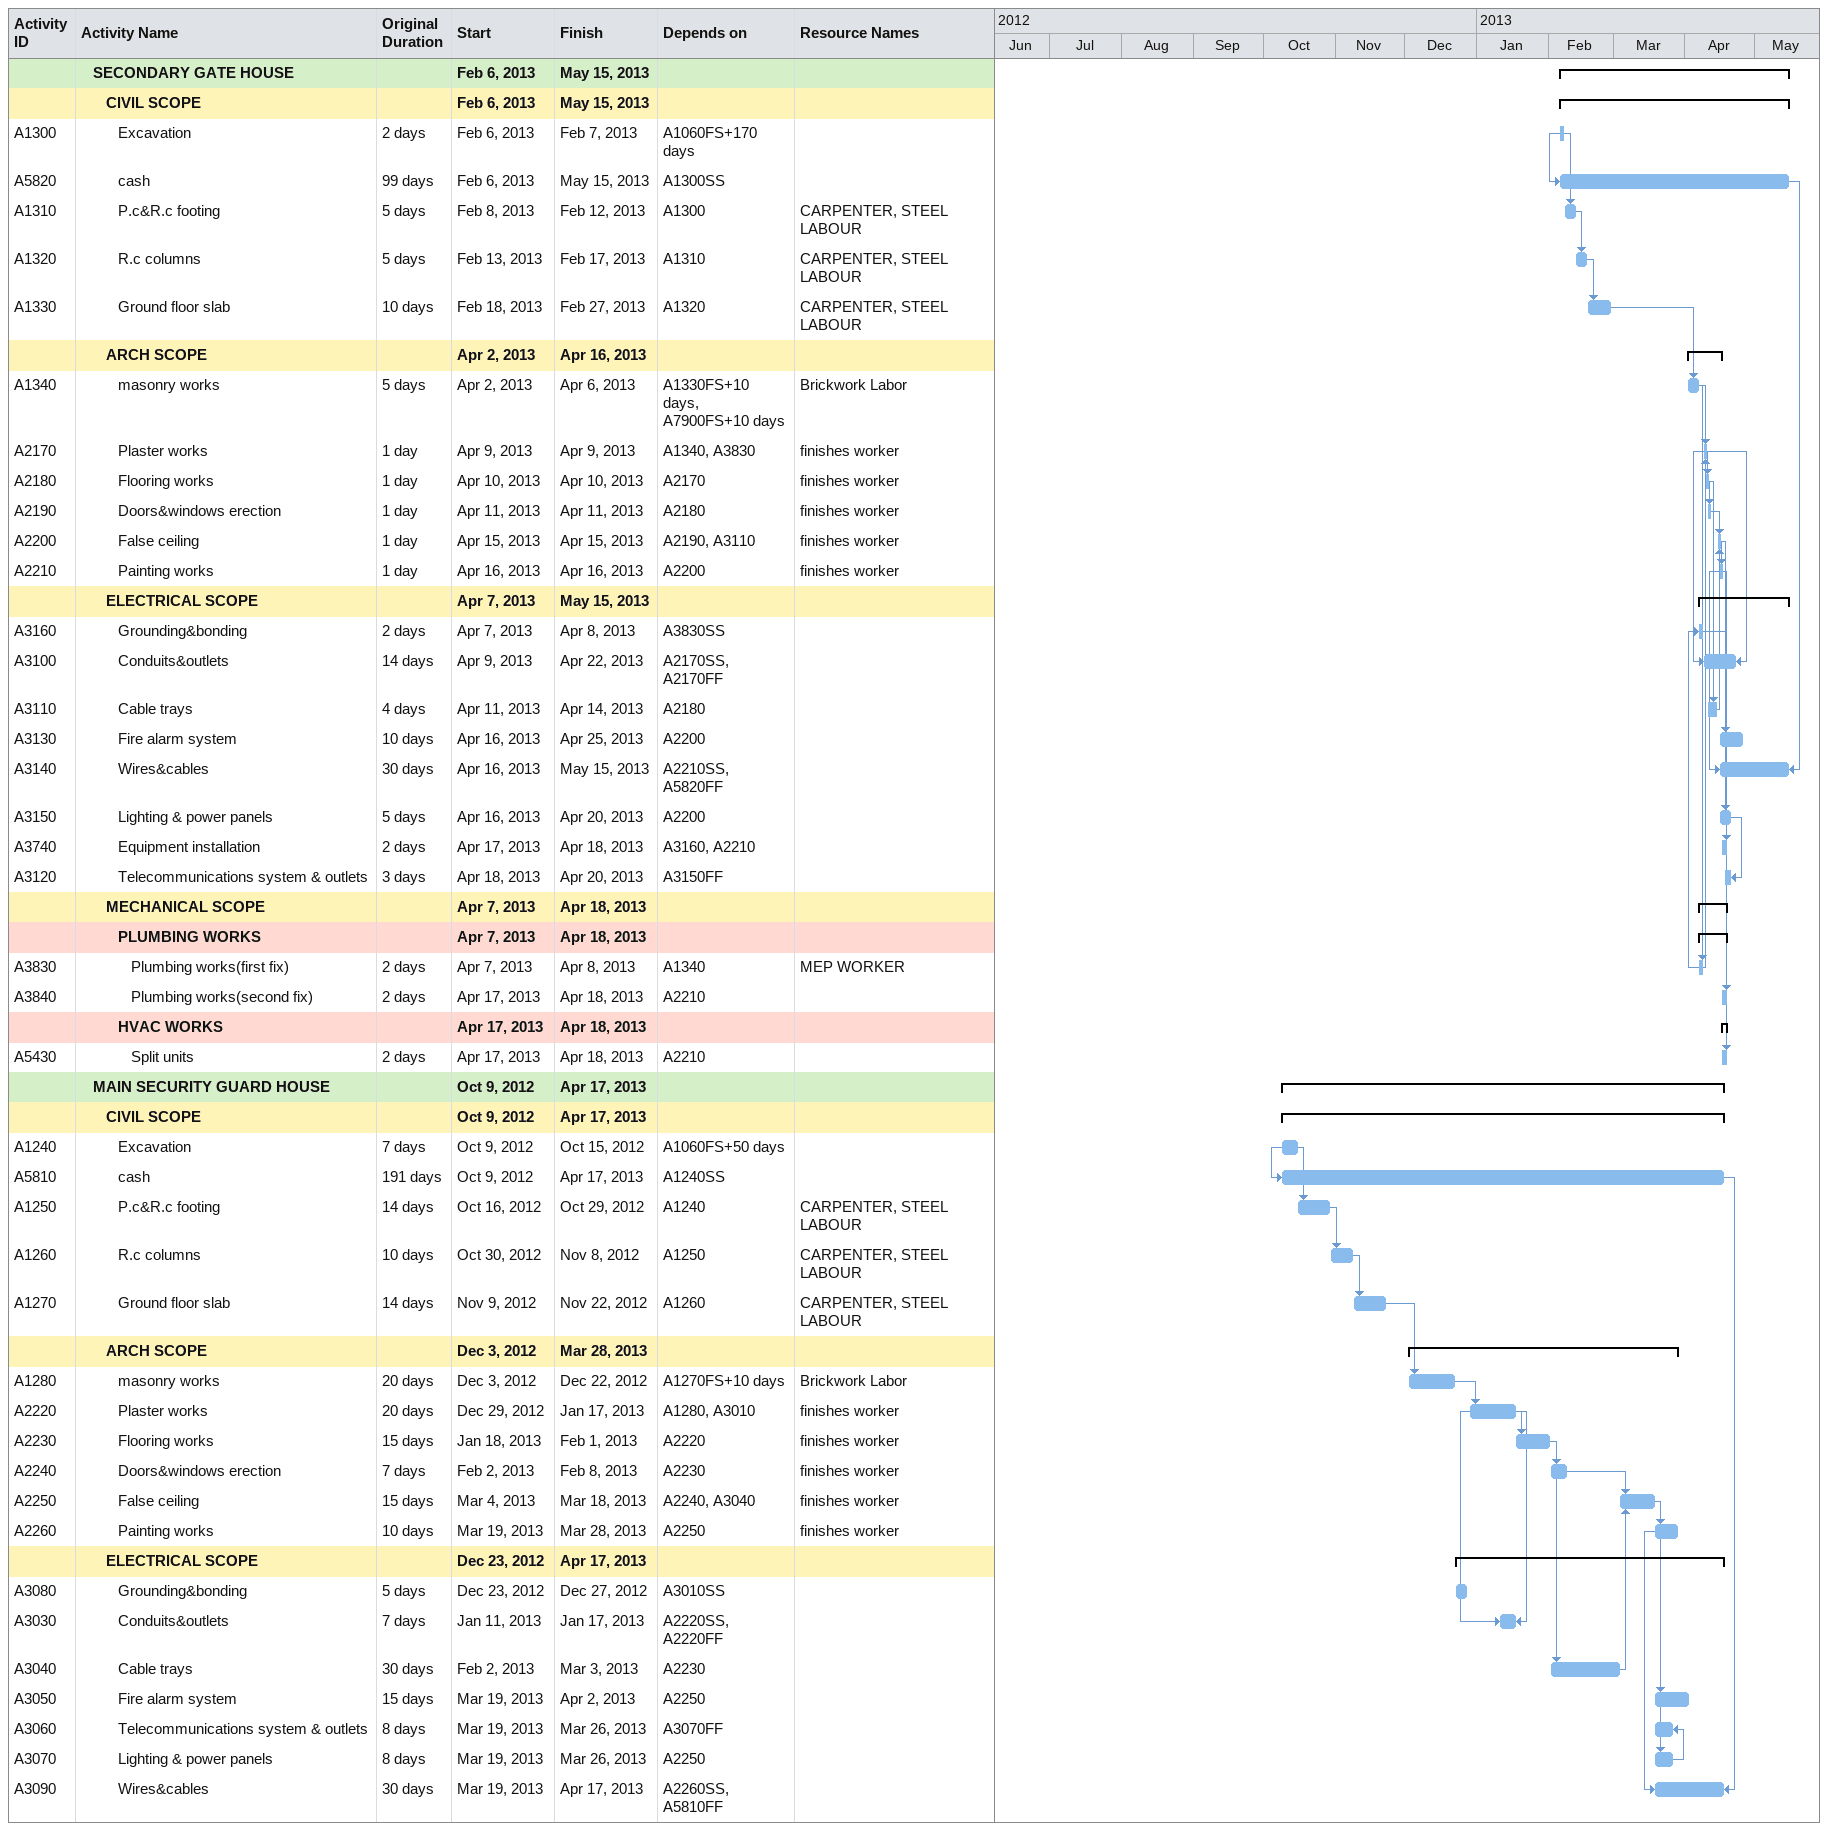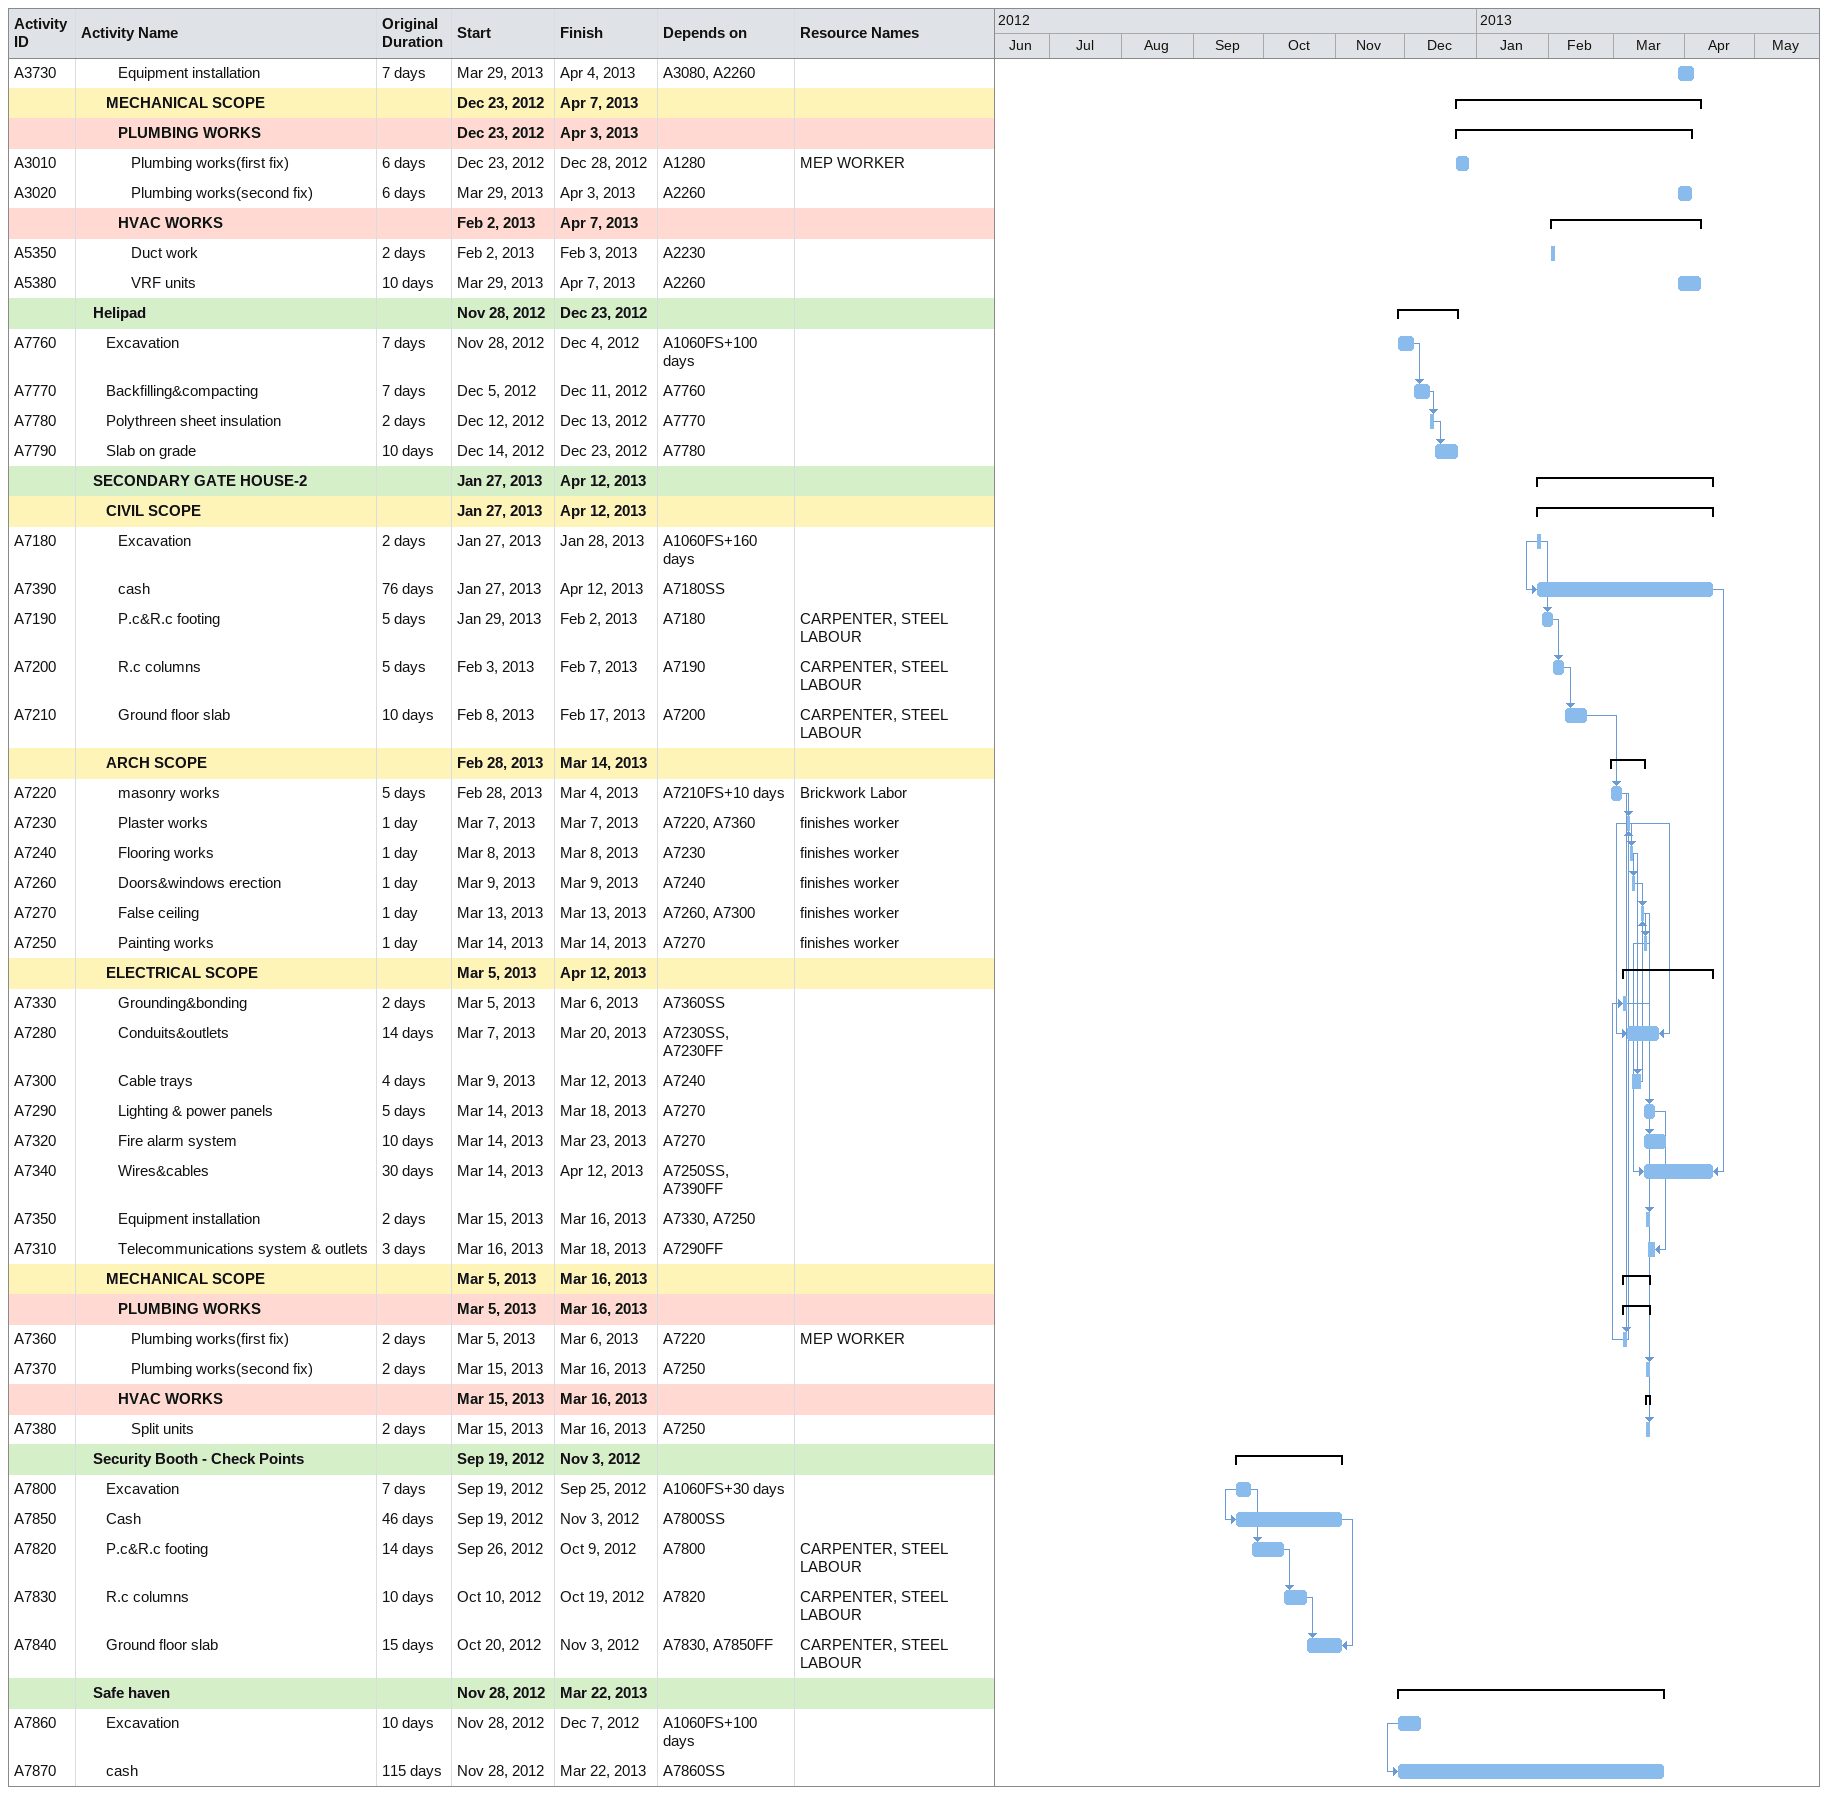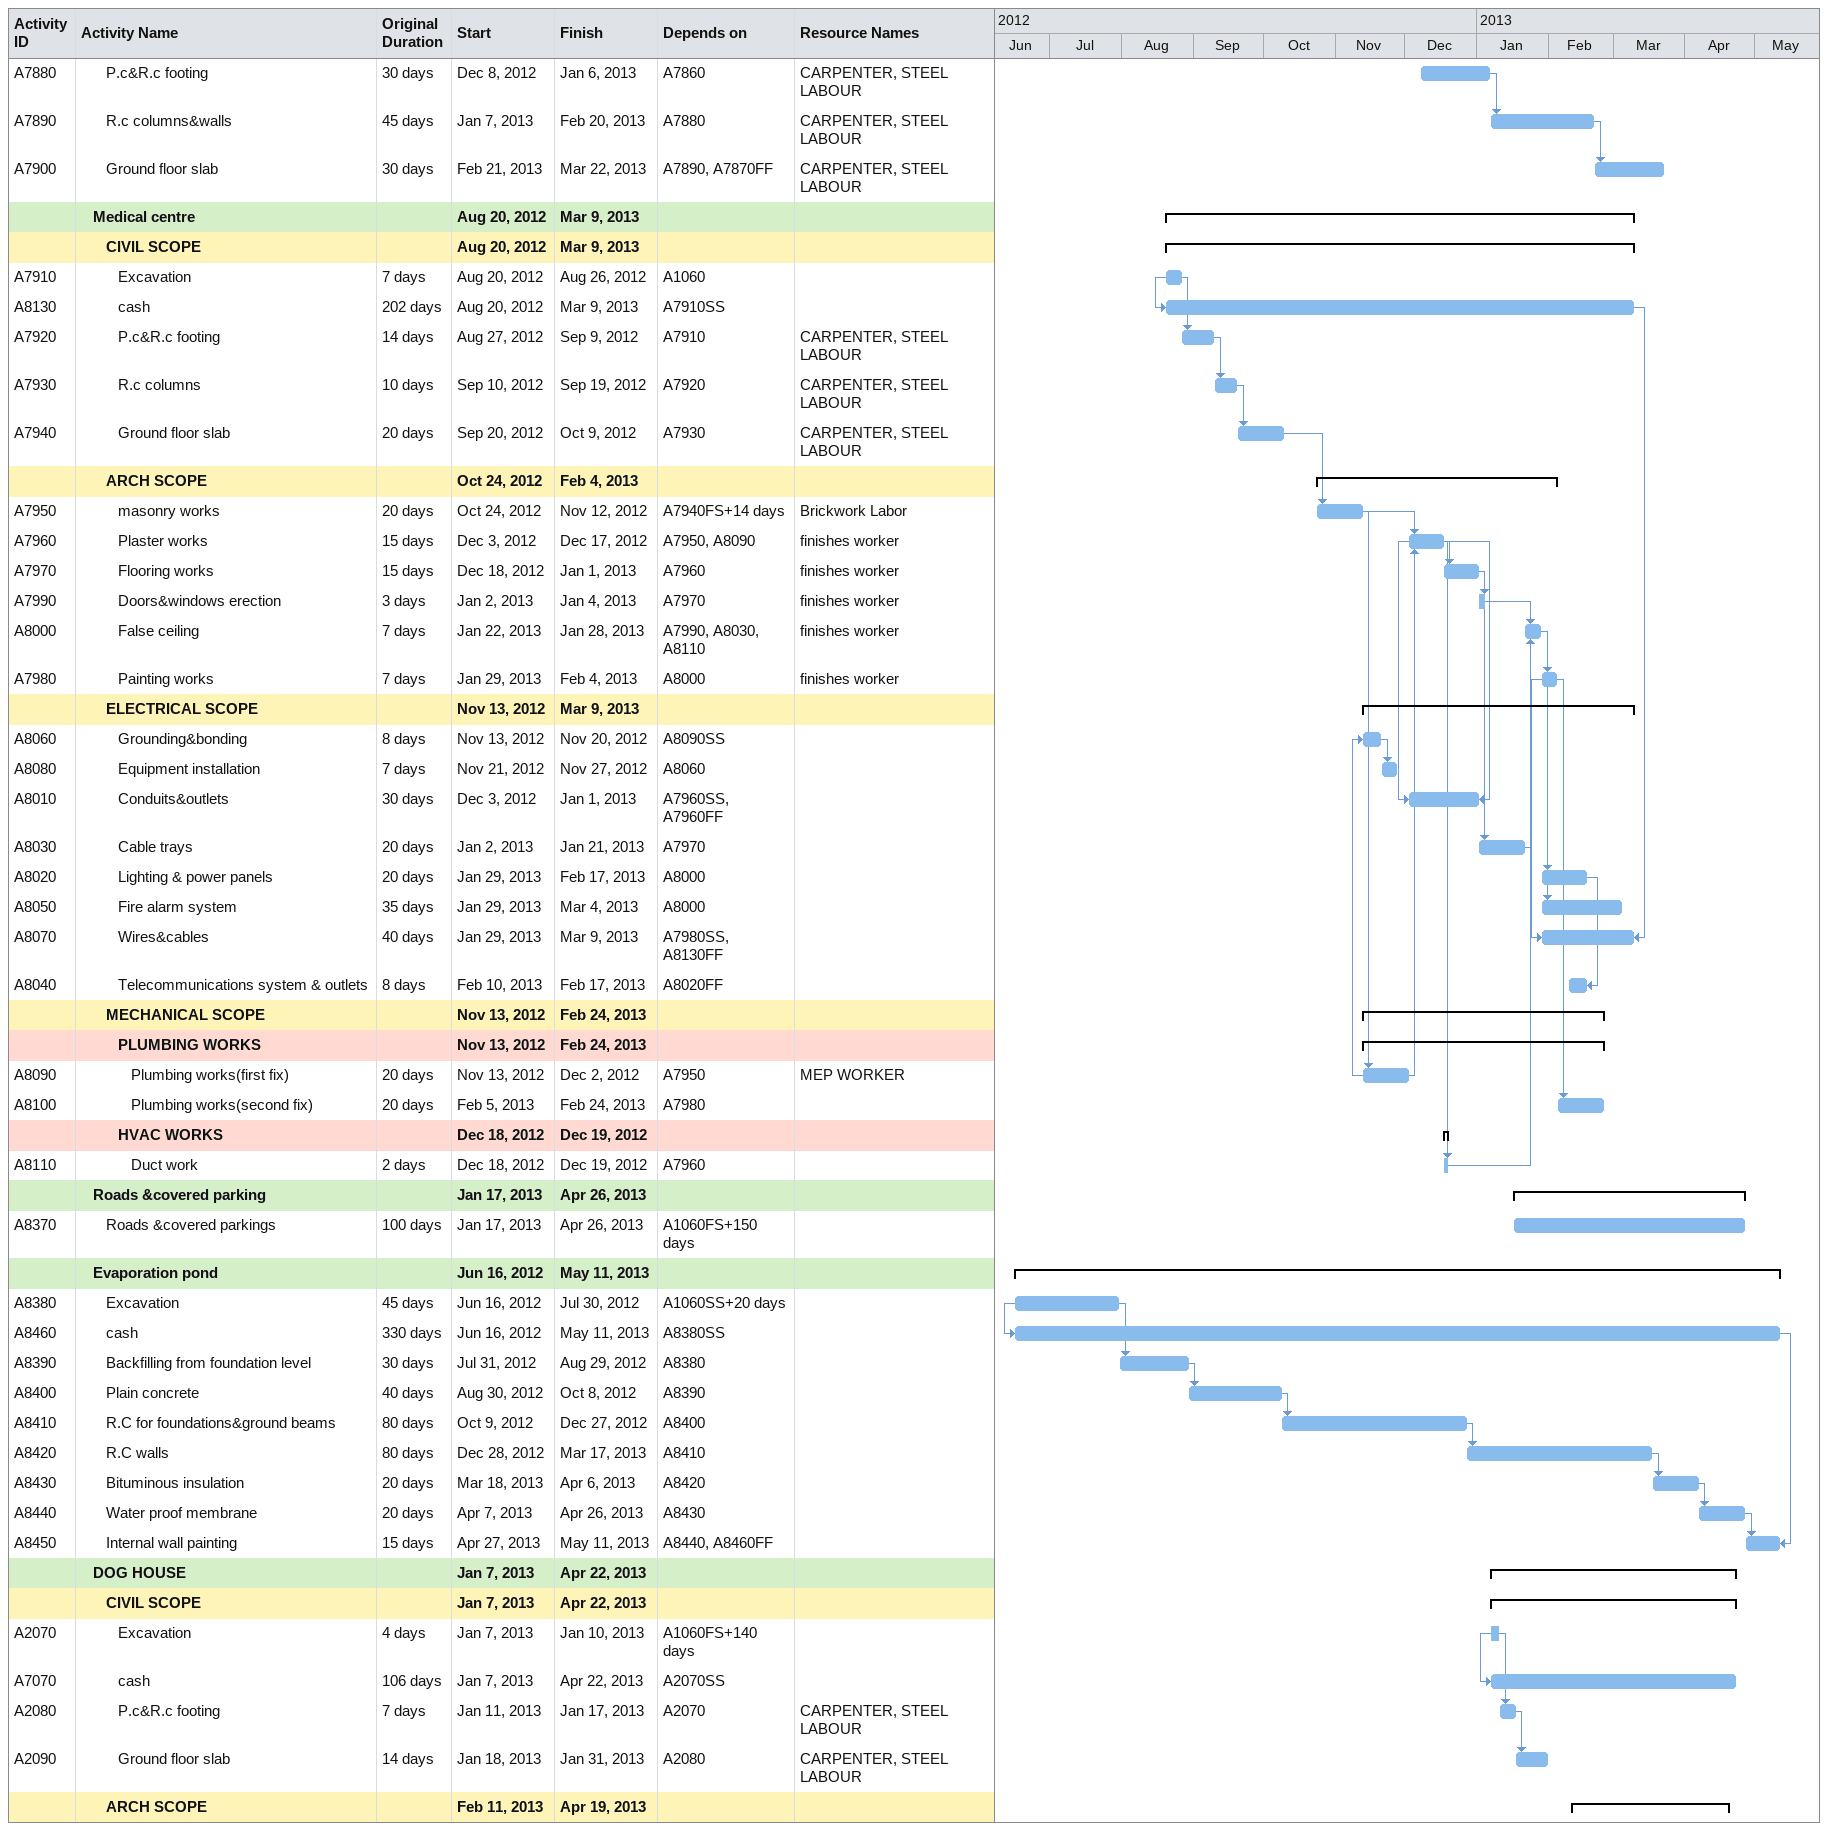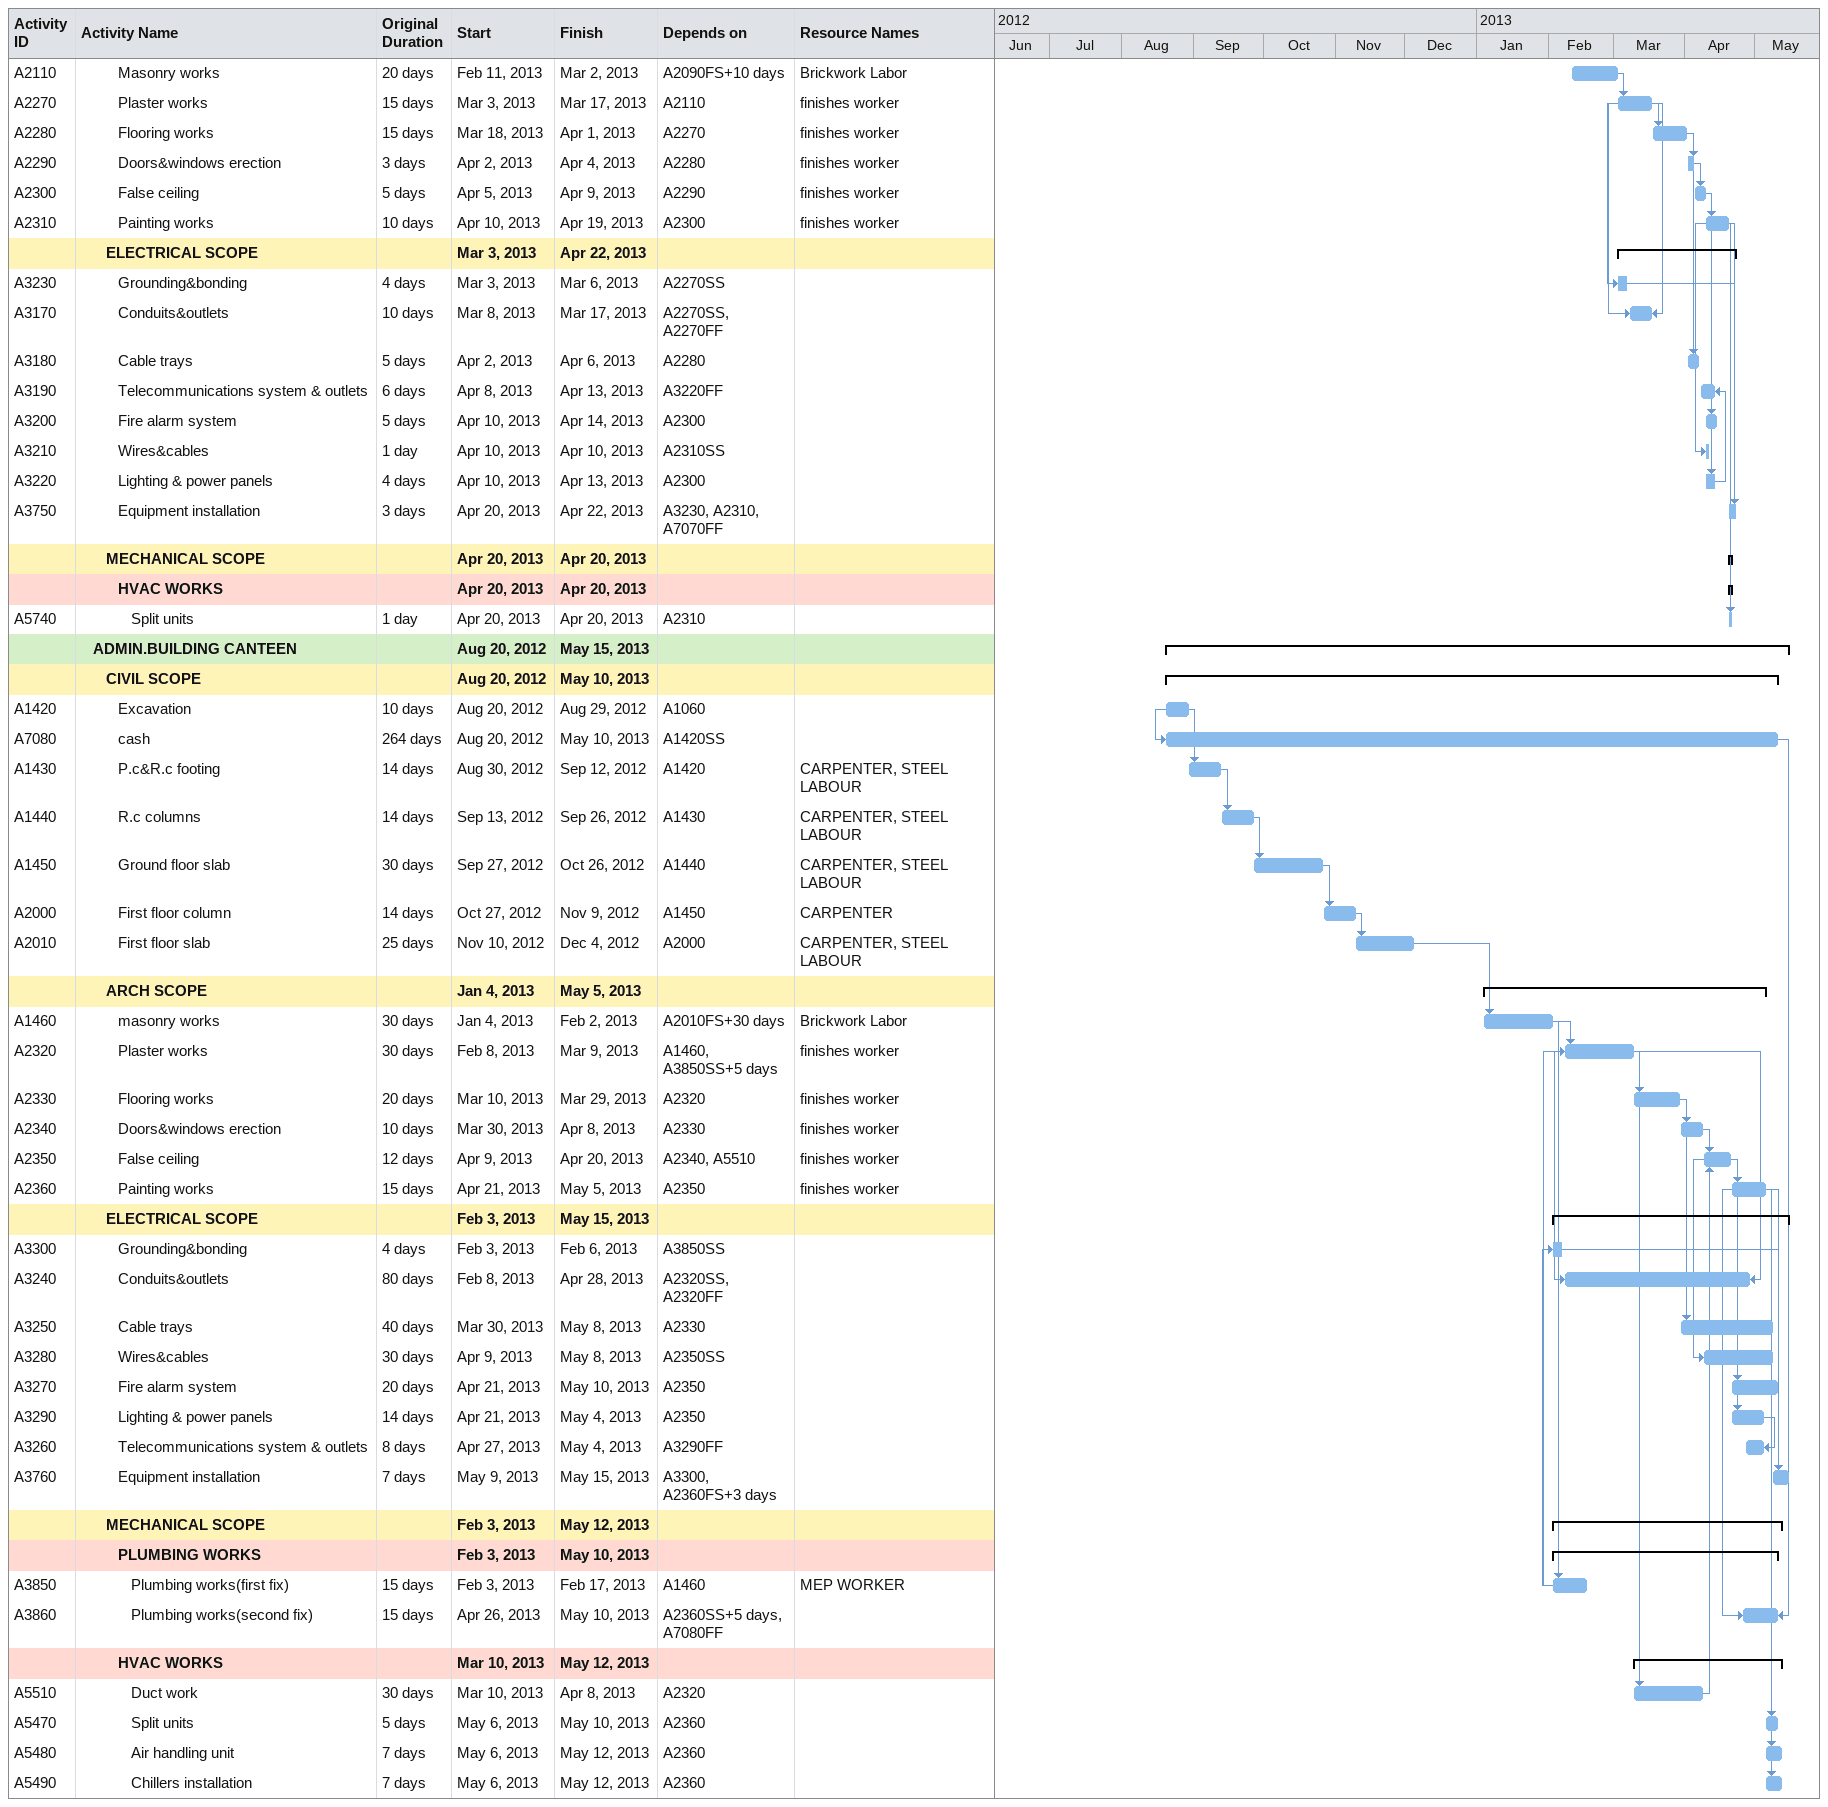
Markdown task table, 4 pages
| ID | Level | Task | Original duration | Start | Finish | Predecessors | Resources |
|---|---|---|---|---|---|---|---|
|  | 2 | **SECONDARY GATE HOUSE** |  | 2013-02-06 | 2013-05-15 |  |  |
|  | 3 | **CIVIL SCOPE** |  | 2013-02-06 | 2013-05-15 |  |  |
| A1300 | 4 | Excavation | 2d | 2013-02-06 | 2013-02-07 | A1060FS+170d |  |
| A5820 | 4 | cash | 99d | 2013-02-06 | 2013-05-15 | A1300SS |  |
| A1310 | 4 | P.c&R.c footing | 5d | 2013-02-08 | 2013-02-12 | A1300 | CARPENTER, STEEL LABOUR |
| A1320 | 4 | R.c columns | 5d | 2013-02-13 | 2013-02-17 | A1310 | CARPENTER, STEEL LABOUR |
| A1330 | 4 | Ground floor slab | 10d | 2013-02-18 | 2013-02-27 | A1320 | CARPENTER, STEEL LABOUR |
|  | 3 | **ARCH SCOPE** |  | 2013-04-02 | 2013-04-16 |  |  |
| A1340 | 4 | masonry works | 5d | 2013-04-02 | 2013-04-06 | A1330FS+10d, A7900FS+10d | Brickwork Labor |
| A2170 | 4 | Plaster works | 1d | 2013-04-09 | 2013-04-09 | A1340, A3830 | finishes worker |
| A2180 | 4 | Flooring works | 1d | 2013-04-10 | 2013-04-10 | A2170 | finishes worker |
| A2190 | 4 | Doors&windows erection | 1d | 2013-04-11 | 2013-04-11 | A2180 | finishes worker |
| A2200 | 4 | False ceiling | 1d | 2013-04-15 | 2013-04-15 | A2190, A3110 | finishes worker |
| A2210 | 4 | Painting works | 1d | 2013-04-16 | 2013-04-16 | A2200 | finishes worker |
|  | 3 | **ELECTRICAL SCOPE** |  | 2013-04-07 | 2013-05-15 |  |  |
| A3160 | 4 | Grounding&bonding | 2d | 2013-04-07 | 2013-04-08 | A3830SS |  |
| A3100 | 4 | Conduits&outlets | 14d | 2013-04-09 | 2013-04-22 | A2170SS, A2170FF |  |
| A3110 | 4 | Cable trays | 4d | 2013-04-11 | 2013-04-14 | A2180 |  |
| A3130 | 4 | Fire alarm system | 10d | 2013-04-16 | 2013-04-25 | A2200 |  |
| A3140 | 4 | Wires&cables | 30d | 2013-04-16 | 2013-05-15 | A2210SS, A5820FF |  |
| A3150 | 4 | Lighting & power panels | 5d | 2013-04-16 | 2013-04-20 | A2200 |  |
| A3740 | 4 | Equipment installation | 2d | 2013-04-17 | 2013-04-18 | A3160, A2210 |  |
| A3120 | 4 | Telecommunications system & outlets | 3d | 2013-04-18 | 2013-04-20 | A3150FF |  |
|  | 3 | **MECHANICAL SCOPE** |  | 2013-04-07 | 2013-04-18 |  |  |
|  | 4 | **PLUMBING WORKS** |  | 2013-04-07 | 2013-04-18 |  |  |
| A3830 | 5 | Plumbing works(first fix) | 2d | 2013-04-07 | 2013-04-08 | A1340 | MEP WORKER |
| A3840 | 5 | Plumbing works(second fix) | 2d | 2013-04-17 | 2013-04-18 | A2210 |  |
|  | 4 | **HVAC WORKS** |  | 2013-04-17 | 2013-04-18 |  |  |
| A5430 | 5 | Split units | 2d | 2013-04-17 | 2013-04-18 | A2210 |  |
|  | 2 | **MAIN SECURITY GUARD HOUSE** |  | 2012-10-09 | 2013-04-17 |  |  |
|  | 3 | **CIVIL SCOPE** |  | 2012-10-09 | 2013-04-17 |  |  |
| A1240 | 4 | Excavation | 7d | 2012-10-09 | 2012-10-15 | A1060FS+50d |  |
| A5810 | 4 | cash | 191d | 2012-10-09 | 2013-04-17 | A1240SS |  |
| A1250 | 4 | P.c&R.c footing | 14d | 2012-10-16 | 2012-10-29 | A1240 | CARPENTER, STEEL LABOUR |
| A1260 | 4 | R.c columns | 10d | 2012-10-30 | 2012-11-08 | A1250 | CARPENTER, STEEL LABOUR |
| A1270 | 4 | Ground floor slab | 14d | 2012-11-09 | 2012-11-22 | A1260 | CARPENTER, STEEL LABOUR |
|  | 3 | **ARCH SCOPE** |  | 2012-12-03 | 2013-03-28 |  |  |
| A1280 | 4 | masonry works | 20d | 2012-12-03 | 2012-12-22 | A1270FS+10d | Brickwork Labor |
| A2220 | 4 | Plaster works | 20d | 2012-12-29 | 2013-01-17 | A1280, A3010 | finishes worker |
| A2230 | 4 | Flooring works | 15d | 2013-01-18 | 2013-02-01 | A2220 | finishes worker |
| A2240 | 4 | Doors&windows erection | 7d | 2013-02-02 | 2013-02-08 | A2230 | finishes worker |
| A2250 | 4 | False ceiling | 15d | 2013-03-04 | 2013-03-18 | A2240, A3040 | finishes worker |
| A2260 | 4 | Painting works | 10d | 2013-03-19 | 2013-03-28 | A2250 | finishes worker |
|  | 3 | **ELECTRICAL SCOPE** |  | 2012-12-23 | 2013-04-17 |  |  |
| A3080 | 4 | Grounding&bonding | 5d | 2012-12-23 | 2012-12-27 | A3010SS |  |
| A3030 | 4 | Conduits&outlets | 7d | 2013-01-11 | 2013-01-17 | A2220SS, A2220FF |  |
| A3040 | 4 | Cable trays | 30d | 2013-02-02 | 2013-03-03 | A2230 |  |
| A3050 | 4 | Fire alarm system | 15d | 2013-03-19 | 2013-04-02 | A2250 |  |
| A3060 | 4 | Telecommunications system & outlets | 8d | 2013-03-19 | 2013-03-26 | A3070FF |  |
| A3070 | 4 | Lighting & power panels | 8d | 2013-03-19 | 2013-03-26 | A2250 |  |
| A3090 | 4 | Wires&cables | 30d | 2013-03-19 | 2013-04-17 | A2260SS, A5810FF |  |
| A3730 | 4 | Equipment installation | 7d | 2013-03-29 | 2013-04-04 | A3080, A2260 |  |
|  | 3 | **MECHANICAL SCOPE** |  | 2012-12-23 | 2013-04-07 |  |  |
|  | 4 | **PLUMBING WORKS** |  | 2012-12-23 | 2013-04-03 |  |  |
| A3010 | 5 | Plumbing works(first fix) | 6d | 2012-12-23 | 2012-12-28 | A1280 | MEP WORKER |
| A3020 | 5 | Plumbing works(second fix) | 6d | 2013-03-29 | 2013-04-03 | A2260 |  |
|  | 4 | **HVAC WORKS** |  | 2013-02-02 | 2013-04-07 |  |  |
| A5350 | 5 | Duct work | 2d | 2013-02-02 | 2013-02-03 | A2230 |  |
| A5380 | 5 | VRF units | 10d | 2013-03-29 | 2013-04-07 | A2260 |  |
|  | 2 | **Helipad** |  | 2012-11-28 | 2012-12-23 |  |  |
| A7760 | 3 | Excavation | 7d | 2012-11-28 | 2012-12-04 | A1060FS+100d |  |
| A7770 | 3 | Backfilling&compacting | 7d | 2012-12-05 | 2012-12-11 | A7760 |  |
| A7780 | 3 | Polythreen sheet insulation | 2d | 2012-12-12 | 2012-12-13 | A7770 |  |
| A7790 | 3 | Slab on grade | 10d | 2012-12-14 | 2012-12-23 | A7780 |  |
|  | 2 | **SECONDARY GATE HOUSE-2** |  | 2013-01-27 | 2013-04-12 |  |  |
|  | 3 | **CIVIL SCOPE** |  | 2013-01-27 | 2013-04-12 |  |  |
| A7180 | 4 | Excavation | 2d | 2013-01-27 | 2013-01-28 | A1060FS+160d |  |
| A7390 | 4 | cash | 76d | 2013-01-27 | 2013-04-12 | A7180SS |  |
| A7190 | 4 | P.c&R.c footing | 5d | 2013-01-29 | 2013-02-02 | A7180 | CARPENTER, STEEL LABOUR |
| A7200 | 4 | R.c columns | 5d | 2013-02-03 | 2013-02-07 | A7190 | CARPENTER, STEEL LABOUR |
| A7210 | 4 | Ground floor slab | 10d | 2013-02-08 | 2013-02-17 | A7200 | CARPENTER, STEEL LABOUR |
|  | 3 | **ARCH SCOPE** |  | 2013-02-28 | 2013-03-14 |  |  |
| A7220 | 4 | masonry works | 5d | 2013-02-28 | 2013-03-04 | A7210FS+10d | Brickwork Labor |
| A7230 | 4 | Plaster works | 1d | 2013-03-07 | 2013-03-07 | A7220, A7360 | finishes worker |
| A7240 | 4 | Flooring works | 1d | 2013-03-08 | 2013-03-08 | A7230 | finishes worker |
| A7260 | 4 | Doors&windows erection | 1d | 2013-03-09 | 2013-03-09 | A7240 | finishes worker |
| A7270 | 4 | False ceiling | 1d | 2013-03-13 | 2013-03-13 | A7260, A7300 | finishes worker |
| A7250 | 4 | Painting works | 1d | 2013-03-14 | 2013-03-14 | A7270 | finishes worker |
|  | 3 | **ELECTRICAL SCOPE** |  | 2013-03-05 | 2013-04-12 |  |  |
| A7330 | 4 | Grounding&bonding | 2d | 2013-03-05 | 2013-03-06 | A7360SS |  |
| A7280 | 4 | Conduits&outlets | 14d | 2013-03-07 | 2013-03-20 | A7230SS, A7230FF |  |
| A7300 | 4 | Cable trays | 4d | 2013-03-09 | 2013-03-12 | A7240 |  |
| A7290 | 4 | Lighting & power panels | 5d | 2013-03-14 | 2013-03-18 | A7270 |  |
| A7320 | 4 | Fire alarm system | 10d | 2013-03-14 | 2013-03-23 | A7270 |  |
| A7340 | 4 | Wires&cables | 30d | 2013-03-14 | 2013-04-12 | A7250SS, A7390FF |  |
| A7350 | 4 | Equipment installation | 2d | 2013-03-15 | 2013-03-16 | A7330, A7250 |  |
| A7310 | 4 | Telecommunications system & outlets | 3d | 2013-03-16 | 2013-03-18 | A7290FF |  |
|  | 3 | **MECHANICAL SCOPE** |  | 2013-03-05 | 2013-03-16 |  |  |
|  | 4 | **PLUMBING WORKS** |  | 2013-03-05 | 2013-03-16 |  |  |
| A7360 | 5 | Plumbing works(first fix) | 2d | 2013-03-05 | 2013-03-06 | A7220 | MEP WORKER |
| A7370 | 5 | Plumbing works(second fix) | 2d | 2013-03-15 | 2013-03-16 | A7250 |  |
|  | 4 | **HVAC WORKS** |  | 2013-03-15 | 2013-03-16 |  |  |
| A7380 | 5 | Split units | 2d | 2013-03-15 | 2013-03-16 | A7250 |  |
|  | 2 | **Security Booth - Check Points** |  | 2012-09-19 | 2012-11-03 |  |  |
| A7800 | 3 | Excavation | 7d | 2012-09-19 | 2012-09-25 | A1060FS+30d |  |
| A7850 | 3 | Cash | 46d | 2012-09-19 | 2012-11-03 | A7800SS |  |
| A7820 | 3 | P.c&R.c footing | 14d | 2012-09-26 | 2012-10-09 | A7800 | CARPENTER, STEEL LABOUR |
| A7830 | 3 | R.c columns | 10d | 2012-10-10 | 2012-10-19 | A7820 | CARPENTER, STEEL LABOUR |
| A7840 | 3 | Ground floor slab | 15d | 2012-10-20 | 2012-11-03 | A7830, A7850FF | CARPENTER, STEEL LABOUR |
|  | 2 | **Safe haven** |  | 2012-11-28 | 2013-03-22 |  |  |
| A7860 | 3 | Excavation | 10d | 2012-11-28 | 2012-12-07 | A1060FS+100d |  |
| A7870 | 3 | cash | 115d | 2012-11-28 | 2013-03-22 | A7860SS |  |
| A7880 | 3 | P.c&R.c footing | 30d | 2012-12-08 | 2013-01-06 | A7860 | CARPENTER, STEEL LABOUR |
| A7890 | 3 | R.c columns&walls | 45d | 2013-01-07 | 2013-02-20 | A7880 | CARPENTER, STEEL LABOUR |
| A7900 | 3 | Ground floor slab | 30d | 2013-02-21 | 2013-03-22 | A7890, A7870FF | CARPENTER, STEEL LABOUR |
|  | 2 | **Medical centre** |  | 2012-08-20 | 2013-03-09 |  |  |
|  | 3 | **CIVIL SCOPE** |  | 2012-08-20 | 2013-03-09 |  |  |
| A7910 | 4 | Excavation | 7d | 2012-08-20 | 2012-08-26 | A1060 |  |
| A8130 | 4 | cash | 202d | 2012-08-20 | 2013-03-09 | A7910SS |  |
| A7920 | 4 | P.c&R.c footing | 14d | 2012-08-27 | 2012-09-09 | A7910 | CARPENTER, STEEL LABOUR |
| A7930 | 4 | R.c columns | 10d | 2012-09-10 | 2012-09-19 | A7920 | CARPENTER, STEEL LABOUR |
| A7940 | 4 | Ground floor slab | 20d | 2012-09-20 | 2012-10-09 | A7930 | CARPENTER, STEEL LABOUR |
|  | 3 | **ARCH SCOPE** |  | 2012-10-24 | 2013-02-04 |  |  |
| A7950 | 4 | masonry works | 20d | 2012-10-24 | 2012-11-12 | A7940FS+14d | Brickwork Labor |
| A7960 | 4 | Plaster works | 15d | 2012-12-03 | 2012-12-17 | A7950, A8090 | finishes worker |
| A7970 | 4 | Flooring works | 15d | 2012-12-18 | 2013-01-01 | A7960 | finishes worker |
| A7990 | 4 | Doors&windows erection | 3d | 2013-01-02 | 2013-01-04 | A7970 | finishes worker |
| A8000 | 4 | False ceiling | 7d | 2013-01-22 | 2013-01-28 | A7990, A8030, A8110 | finishes worker |
| A7980 | 4 | Painting works | 7d | 2013-01-29 | 2013-02-04 | A8000 | finishes worker |
|  | 3 | **ELECTRICAL SCOPE** |  | 2012-11-13 | 2013-03-09 |  |  |
| A8060 | 4 | Grounding&bonding | 8d | 2012-11-13 | 2012-11-20 | A8090SS |  |
| A8080 | 4 | Equipment installation | 7d | 2012-11-21 | 2012-11-27 | A8060 |  |
| A8010 | 4 | Conduits&outlets | 30d | 2012-12-03 | 2013-01-01 | A7960SS, A7960FF |  |
| A8030 | 4 | Cable trays | 20d | 2013-01-02 | 2013-01-21 | A7970 |  |
| A8020 | 4 | Lighting & power panels | 20d | 2013-01-29 | 2013-02-17 | A8000 |  |
| A8050 | 4 | Fire alarm system | 35d | 2013-01-29 | 2013-03-04 | A8000 |  |
| A8070 | 4 | Wires&cables | 40d | 2013-01-29 | 2013-03-09 | A7980SS, A8130FF |  |
| A8040 | 4 | Telecommunications system & outlets | 8d | 2013-02-10 | 2013-02-17 | A8020FF |  |
|  | 3 | **MECHANICAL SCOPE** |  | 2012-11-13 | 2013-02-24 |  |  |
|  | 4 | **PLUMBING WORKS** |  | 2012-11-13 | 2013-02-24 |  |  |
| A8090 | 5 | Plumbing works(first fix) | 20d | 2012-11-13 | 2012-12-02 | A7950 | MEP WORKER |
| A8100 | 5 | Plumbing works(second fix) | 20d | 2013-02-05 | 2013-02-24 | A7980 |  |
|  | 4 | **HVAC WORKS** |  | 2012-12-18 | 2012-12-19 |  |  |
| A8110 | 5 | Duct work | 2d | 2012-12-18 | 2012-12-19 | A7960 |  |
|  | 2 | **Roads &covered parking** |  | 2013-01-17 | 2013-04-26 |  |  |
| A8370 | 3 | Roads &covered parkings | 100d | 2013-01-17 | 2013-04-26 | A1060FS+150d |  |
|  | 2 | **Evaporation pond** |  | 2012-06-16 | 2013-05-11 |  |  |
| A8380 | 3 | Excavation | 45d | 2012-06-16 | 2012-07-30 | A1060SS+20d |  |
| A8460 | 3 | cash | 330d | 2012-06-16 | 2013-05-11 | A8380SS |  |
| A8390 | 3 | Backfilling from foundation level | 30d | 2012-07-31 | 2012-08-29 | A8380 |  |
| A8400 | 3 | Plain concrete | 40d | 2012-08-30 | 2012-10-08 | A8390 |  |
| A8410 | 3 | R.C for foundations&ground beams | 80d | 2012-10-09 | 2012-12-27 | A8400 |  |
| A8420 | 3 | R.C walls | 80d | 2012-12-28 | 2013-03-17 | A8410 |  |
| A8430 | 3 | Bituminous insulation | 20d | 2013-03-18 | 2013-04-06 | A8420 |  |
| A8440 | 3 | Water proof membrane | 20d | 2013-04-07 | 2013-04-26 | A8430 |  |
| A8450 | 3 | Internal wall painting | 15d | 2013-04-27 | 2013-05-11 | A8440, A8460FF |  |
|  | 2 | **DOG HOUSE** |  | 2013-01-07 | 2013-04-22 |  |  |
|  | 3 | **CIVIL SCOPE** |  | 2013-01-07 | 2013-04-22 |  |  |
| A2070 | 4 | Excavation | 4d | 2013-01-07 | 2013-01-10 | A1060FS+140d |  |
| A7070 | 4 | cash | 106d | 2013-01-07 | 2013-04-22 | A2070SS |  |
| A2080 | 4 | P.c&R.c footing | 7d | 2013-01-11 | 2013-01-17 | A2070 | CARPENTER, STEEL LABOUR |
| A2090 | 4 | Ground floor slab | 14d | 2013-01-18 | 2013-01-31 | A2080 | CARPENTER, STEEL LABOUR |
|  | 3 | **ARCH SCOPE** |  | 2013-02-11 | 2013-04-19 |  |  |
| A2110 | 4 | Masonry works | 20d | 2013-02-11 | 2013-03-02 | A2090FS+10d | Brickwork Labor |
| A2270 | 4 | Plaster works | 15d | 2013-03-03 | 2013-03-17 | A2110 | finishes worker |
| A2280 | 4 | Flooring works | 15d | 2013-03-18 | 2013-04-01 | A2270 | finishes worker |
| A2290 | 4 | Doors&windows erection | 3d | 2013-04-02 | 2013-04-04 | A2280 | finishes worker |
| A2300 | 4 | False ceiling | 5d | 2013-04-05 | 2013-04-09 | A2290 | finishes worker |
| A2310 | 4 | Painting works | 10d | 2013-04-10 | 2013-04-19 | A2300 | finishes worker |
|  | 3 | **ELECTRICAL SCOPE** |  | 2013-03-03 | 2013-04-22 |  |  |
| A3230 | 4 | Grounding&bonding | 4d | 2013-03-03 | 2013-03-06 | A2270SS |  |
| A3170 | 4 | Conduits&outlets | 10d | 2013-03-08 | 2013-03-17 | A2270SS, A2270FF |  |
| A3180 | 4 | Cable trays | 5d | 2013-04-02 | 2013-04-06 | A2280 |  |
| A3190 | 4 | Telecommunications system & outlets | 6d | 2013-04-08 | 2013-04-13 | A3220FF |  |
| A3200 | 4 | Fire alarm system | 5d | 2013-04-10 | 2013-04-14 | A2300 |  |
| A3210 | 4 | Wires&cables | 1d | 2013-04-10 | 2013-04-10 | A2310SS |  |
| A3220 | 4 | Lighting & power panels | 4d | 2013-04-10 | 2013-04-13 | A2300 |  |
| A3750 | 4 | Equipment installation | 3d | 2013-04-20 | 2013-04-22 | A3230, A2310, A7070FF |  |
|  | 3 | **MECHANICAL SCOPE** |  | 2013-04-20 | 2013-04-20 |  |  |
|  | 4 | **HVAC WORKS** |  | 2013-04-20 | 2013-04-20 |  |  |
| A5740 | 5 | Split units | 1d | 2013-04-20 | 2013-04-20 | A2310 |  |
|  | 2 | **ADMIN.BUILDING CANTEEN** |  | 2012-08-20 | 2013-05-15 |  |  |
|  | 3 | **CIVIL SCOPE** |  | 2012-08-20 | 2013-05-10 |  |  |
| A1420 | 4 | Excavation | 10d | 2012-08-20 | 2012-08-29 | A1060 |  |
| A7080 | 4 | cash | 264d | 2012-08-20 | 2013-05-10 | A1420SS |  |
| A1430 | 4 | P.c&R.c footing | 14d | 2012-08-30 | 2012-09-12 | A1420 | CARPENTER, STEEL LABOUR |
| A1440 | 4 | R.c columns | 14d | 2012-09-13 | 2012-09-26 | A1430 | CARPENTER, STEEL LABOUR |
| A1450 | 4 | Ground floor slab | 30d | 2012-09-27 | 2012-10-26 | A1440 | CARPENTER, STEEL LABOUR |
| A2000 | 4 | First floor column | 14d | 2012-10-27 | 2012-11-09 | A1450 | CARPENTER |
| A2010 | 4 | First floor slab | 25d | 2012-11-10 | 2012-12-04 | A2000 | CARPENTER, STEEL LABOUR |
|  | 3 | **ARCH SCOPE** |  | 2013-01-04 | 2013-05-05 |  |  |
| A1460 | 4 | masonry works | 30d | 2013-01-04 | 2013-02-02 | A2010FS+30d | Brickwork Labor |
| A2320 | 4 | Plaster works | 30d | 2013-02-08 | 2013-03-09 | A1460, A3850SS+5d | finishes worker |
| A2330 | 4 | Flooring works | 20d | 2013-03-10 | 2013-03-29 | A2320 | finishes worker |
| A2340 | 4 | Doors&windows erection | 10d | 2013-03-30 | 2013-04-08 | A2330 | finishes worker |
| A2350 | 4 | False ceiling | 12d | 2013-04-09 | 2013-04-20 | A2340, A5510 | finishes worker |
| A2360 | 4 | Painting works | 15d | 2013-04-21 | 2013-05-05 | A2350 | finishes worker |
|  | 3 | **ELECTRICAL SCOPE** |  | 2013-02-03 | 2013-05-15 |  |  |
| A3300 | 4 | Grounding&bonding | 4d | 2013-02-03 | 2013-02-06 | A3850SS |  |
| A3240 | 4 | Conduits&outlets | 80d | 2013-02-08 | 2013-04-28 | A2320SS, A2320FF |  |
| A3250 | 4 | Cable trays | 40d | 2013-03-30 | 2013-05-08 | A2330 |  |
| A3280 | 4 | Wires&cables | 30d | 2013-04-09 | 2013-05-08 | A2350SS |  |
| A3270 | 4 | Fire alarm system | 20d | 2013-04-21 | 2013-05-10 | A2350 |  |
| A3290 | 4 | Lighting & power panels | 14d | 2013-04-21 | 2013-05-04 | A2350 |  |
| A3260 | 4 | Telecommunications system & outlets | 8d | 2013-04-27 | 2013-05-04 | A3290FF |  |
| A3760 | 4 | Equipment installation | 7d | 2013-05-09 | 2013-05-15 | A3300, A2360FS+3d |  |
|  | 3 | **MECHANICAL SCOPE** |  | 2013-02-03 | 2013-05-12 |  |  |
|  | 4 | **PLUMBING WORKS** |  | 2013-02-03 | 2013-05-10 |  |  |
| A3850 | 5 | Plumbing works(first fix) | 15d | 2013-02-03 | 2013-02-17 | A1460 | MEP WORKER |
| A3860 | 5 | Plumbing works(second fix) | 15d | 2013-04-26 | 2013-05-10 | A2360SS+5d, A7080FF |  |
|  | 4 | **HVAC WORKS** |  | 2013-03-10 | 2013-05-12 |  |  |
| A5510 | 5 | Duct work | 30d | 2013-03-10 | 2013-04-08 | A2320 |  |
| A5470 | 5 | Split units | 5d | 2013-05-06 | 2013-05-10 | A2360 |  |
| A5480 | 5 | Air handling unit | 7d | 2013-05-06 | 2013-05-12 | A2360 |  |
| A5490 | 5 | Chillers installation | 7d | 2013-05-06 | 2013-05-12 | A2360 |  |
